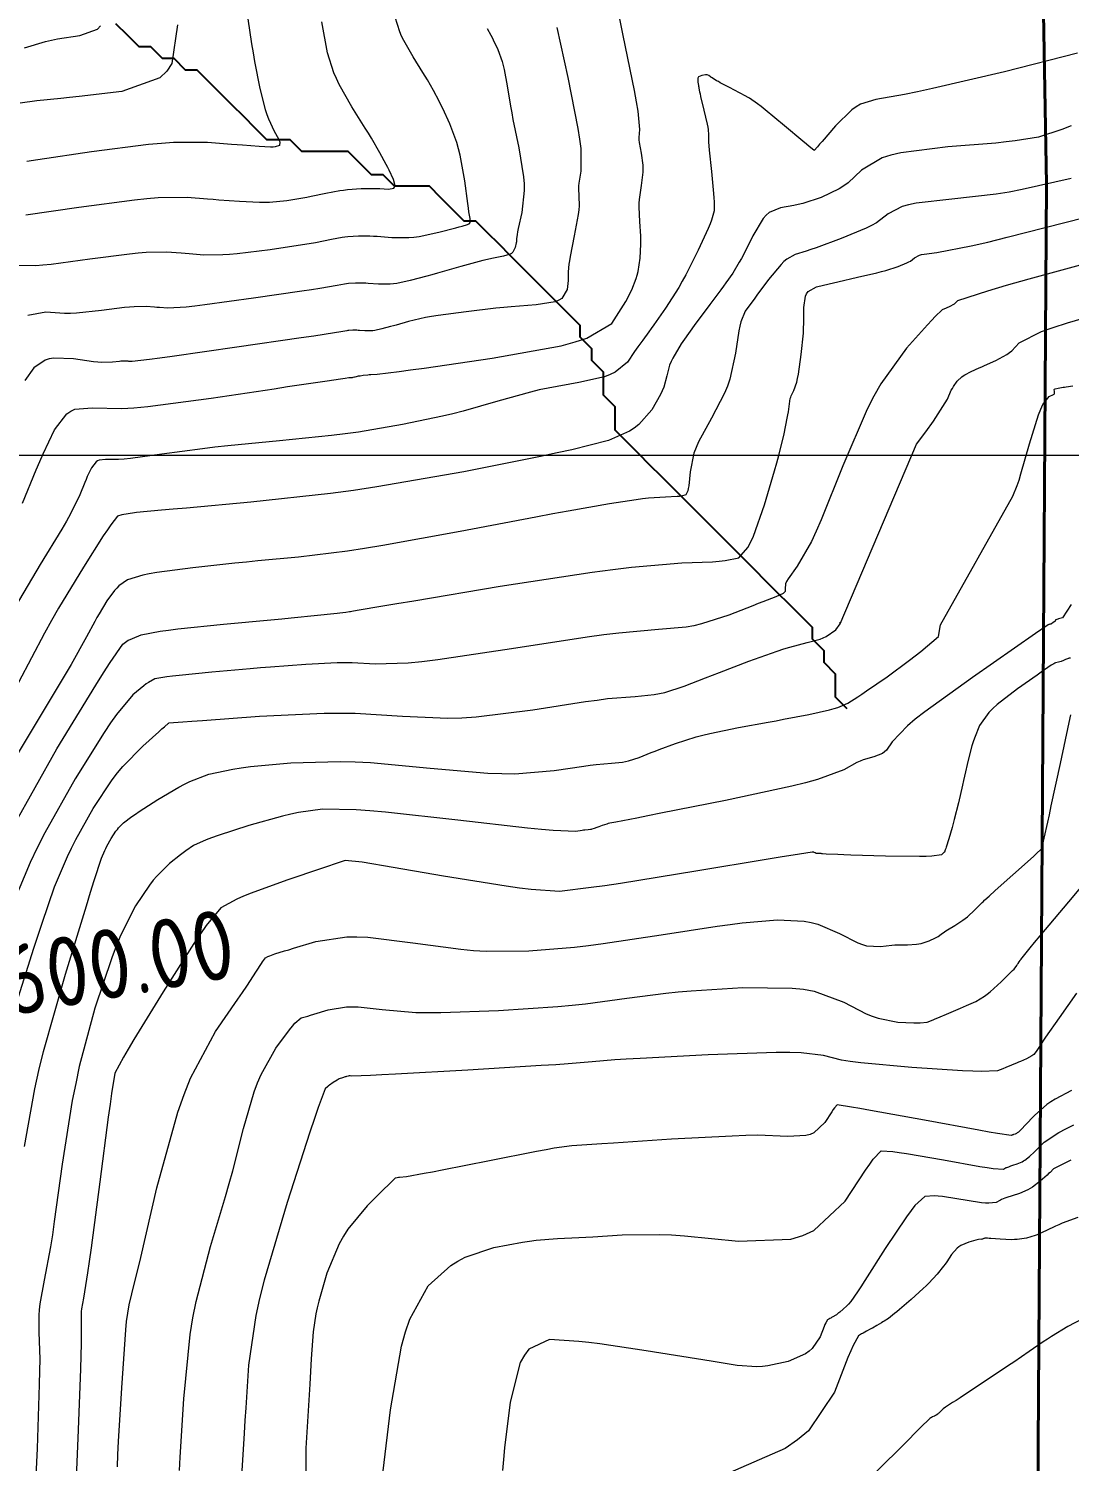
# Model space of a CAD drawing. Header units: millimetres. Extents: x 837475 to 838477, y 1189012 to 1191015.
# Drawn here: x 838152.4 to 838242, y 1190327.2 to 1190450.6 of the extents above; entities that cross this region are included whole.
import ezdxf

# ---------------------------------------------------------------- set-up
doc = ezdxf.new("R2010")
doc.units = ezdxf.units.MM
doc.header["$LTSCALE"] = 0.3
for name, color, linetype, lineweight in [('Abscisado 100m', 250, 'Continuous', 50), ('COORD', 253, 'Continuous', 20), ('CORREDORVIA', 94, 'Continuous', 40), ('DRENAJE', 5, 'Continuous', 25)]:
    doc.layers.add(name, color=color, linetype=linetype, lineweight=lineweight)
doc.layers.add('COTAS 10', color=7, linetype='Continuous', lineweight=9, true_color=0x6e3e2d)
doc.layers.add('COTAS INT', color=7, linetype='Continuous', lineweight=5, true_color=0x9fa19f)
doc.styles.get("Standard").update_dxf_attribs({"font": 'isocp2.shx', "bigfont": '@extfont2.shx'})

msp = doc.modelspace()

# ---------------------------------------------------------------- linework, layer by layer
at = {"layer": 'COORD'}
msp.add_line((837476.51, 1190413.87), (838476.51, 1190413.87), dxfattribs=at)
at = {"layer": 'CORREDORVIA'}
msp.add_lwpolyline([(837918.48, 1189883.49), (837925.04, 1189453.38), (837902.5, 1189217.71), (837593.19, 1189234.4), (837666.02, 1189670.12), (837623.32, 1189818.02), (837548.5, 1190011.45), (837506.88, 1190461.6), (837936.28, 1190278.25), (837938.05, 1190355.4), (837933.05, 1190517.45), (837913.69, 1190646.74), (837916.91, 1190801.89), (837910.68, 1191000.96), (838213.03, 1190992.91), (838237.17, 1190821.34), (838237, 1190602.88), (838240.03, 1190437.2), (838238.1, 1190145.73), (838184.2, 1189898.28), (837758.84, 1190109.91), (837918.48, 1189883.49)], dxfattribs=at)
at = {"layer": 'COTAS 10'}
for points in [[(838151.47, 1190430.2), (838152.98, 1190430.19), (838153.6, 1190430.24), (838154.32, 1190430.31), (838157.65, 1190430.75), (838161.05, 1190431.2), (838161.81, 1190431.28), (838162.48, 1190431.34), (838164.25, 1190431.37), (838165.5, 1190431.27), (838165.84, 1190431.24), (838166.19, 1190431.21), (838167.45, 1190431.11), (838169.09, 1190431.12), (838169.68, 1190431.16), (838170.33, 1190431.22), (838173.17, 1190431.57), (838175.94, 1190431.99), (838176.54, 1190432.08), (838177.08, 1190432.17), (838178.45, 1190432.44), (838179.36, 1190432.61), (838179.61, 1190432.65), (838179.86, 1190432.68), (838180.77, 1190432.74), (838181.75, 1190432.73), (838182.06, 1190432.72), (838182.38, 1190432.7), (838183.66, 1190432.6), (838185.12, 1190432.59), (838185.55, 1190432.63), (838185.99, 1190432.69), (838187.7, 1190433.05), (838189.16, 1190433.44), (838189.45, 1190433.51), (838189.7, 1190433.58), (838190.17, 1190433.71), (838190.29, 1190433.76), (838190.32, 1190433.78), (838190.34, 1190433.8), (838190.39, 1190433.9), (838190.4, 1190434.02), (838190.4, 1190434.06), (838190.4, 1190434.09), (838190.38, 1190434.22), (838190.29, 1190434.81), (838190.25, 1190435.12), (838190.19, 1190435.51), (838189.92, 1190437.48), (838189.52, 1190439.69), (838189.39, 1190440.24), (838189.24, 1190440.76), (838188.65, 1190442.39), (838188.03, 1190443.7), (838187.87, 1190444.02), (838187.72, 1190444.32), (838187.24, 1190445.25), (838186.71, 1190446.18), (838186.53, 1190446.48), (838186.33, 1190446.81), (838185.48, 1190448.14), (838184.67, 1190449.56), (838184.49, 1190449.94), (838184.34, 1190450.3), (838183.94, 1190451.56)], [(838242.15, 1190442.21), (838241.36, 1190441.9), (838239.35, 1190441.24), (838237.34, 1190440.91), (838236.55, 1190440.82), (838235.65, 1190440.73), (838231.54, 1190440.39), (838227.48, 1190439.88), (838226.62, 1190439.68), (838225.87, 1190439.45), (838224.1, 1190438.4), (838222.94, 1190437.3), (838222.57, 1190437.04), (838222.18, 1190436.79), (838220.61, 1190436.05), (838219.04, 1190435.53), (838218.65, 1190435.43), (838218.28, 1190435.34), (838217.13, 1190435.16), (838216.14, 1190434.75), (838215.88, 1190434.51), (838215.62, 1190434.23), (838214.73, 1190432.75), (838213.95, 1190431.16), (838213.76, 1190430.79), (838213.57, 1190430.46), (838213.01, 1190429.53), (838212.41, 1190428.68), (838212.2, 1190428.4), (838211.98, 1190428.1), (838211.04, 1190426.84), (838210.02, 1190425.48), (838209.75, 1190425.1), (838209.49, 1190424.73), (838208.57, 1190423.43), (838207.84, 1190422.22), (838207.7, 1190421.92), (838207.57, 1190421.62), (838207.32, 1190420.68), (838207.06, 1190419.71), (838206.93, 1190419.4), (838206.78, 1190419.08), (838206.04, 1190417.76), (838204.92, 1190416.49), (838204.53, 1190416.19), (838204.11, 1190415.91), (838202.3, 1190415.13), (838199.16, 1190414.33), (838197.89, 1190414.05), (838196.46, 1190413.74), (838189.85, 1190412.43), (838182.35, 1190411.12), (838180.34, 1190410.82), (838178.37, 1190410.55), (838171.51, 1190409.8), (838165.96, 1190409.31), (838164.81, 1190409.21), (838163.82, 1190409.12), (838161.66, 1190408.91), (838160.76, 1190408.79), (838160.57, 1190408.76), (838160.4, 1190408.72), (838160.02, 1190408.61), (838159.44, 1190407.86), (838159.15, 1190407.44), (838158.8, 1190406.92), (838157.08, 1190404.23), (838154.95, 1190400.69), (838154.35, 1190399.63), (838153.74, 1190398.53), (838151.5, 1190394.29)], [(838152.01, 1190354.35), (838152.89, 1190359.32), (838153.25, 1190360.88), (838153.66, 1190362.53), (838155.53, 1190369.17), (838157.35, 1190375.07), (838157.71, 1190376.25), (838158.02, 1190377.24), (838158.65, 1190379.17), (838158.92, 1190379.82), (838159.01, 1190380.01), (838159.1, 1190380.19), (838159.48, 1190380.86), (838159.89, 1190381.48), (838160.01, 1190381.63), (838160.12, 1190381.77), (838160.55, 1190382.21), (838161.26, 1190382.76), (838161.56, 1190382.96), (838161.9, 1190383.19), (838163.49, 1190384.23), (838165.3, 1190385.29), (838165.78, 1190385.54), (838166.25, 1190385.76), (838167.9, 1190386.39), (838169.94, 1190386.84), (838170.68, 1190386.95), (838171.48, 1190387.06), (838174.96, 1190387.38), (838179.2, 1190387.49), (838180.48, 1190387.45), (838181.8, 1190387.39), (838186.96, 1190386.92), (838191.91, 1190386.49), (838193.11, 1190386.45), (838194.23, 1190386.44), (838197.64, 1190386.71), (838200.18, 1190387.1), (838200.74, 1190387.18), (838201.25, 1190387.24), (838202.57, 1190387.35), (838203.51, 1190387.44), (838203.77, 1190387.49), (838204.02, 1190387.54), (838204.95, 1190387.84), (838205.99, 1190388.25), (838206.32, 1190388.37), (838206.67, 1190388.51), (838208.08, 1190389.05), (838209.85, 1190389.61), (838210.42, 1190389.76), (838211.02, 1190389.91), (838213.49, 1190390.41), (838216.07, 1190390.87), (838216.74, 1190390.99), (838217.39, 1190391.12), (838219.57, 1190391.54), (838221.34, 1190391.94), (838221.73, 1190392.04), (838222.07, 1190392.14), (838222.92, 1190392.5), (838223.79, 1190393.06), (838224.13, 1190393.29), (838224.52, 1190393.56), (838226.3, 1190394.79), (838228.24, 1190396.21), (838228.73, 1190396.59), (838229.2, 1190396.96), (838230.73, 1190398.25), (838230.9, 1190399.26), (838237.12, 1190410.34), (838237.5, 1190411.26), (838237.66, 1190411.72), (838237.82, 1190412.26), (838238.57, 1190414.83), (838239.35, 1190417.32), (838239.54, 1190417.81), (838239.72, 1190418.21), (838240.27, 1190418.92), (838240.62, 1190419.07), (838240.68, 1190419.11), (838240.72, 1190419.16), (838240.71, 1190419.34), (838240.68, 1190419.5), (838240.71, 1190419.53), (838240.76, 1190419.56), (838241.04, 1190419.64), (838241.46, 1190419.7), (838241.59, 1190419.72), (838241.73, 1190419.74), (838242.3, 1190419.84)], [(838242.62, 1190367.56), (838241.12, 1190365.42), (838239.95, 1190363.75), (838239.72, 1190363.41), (838239.53, 1190363.13), (838239.15, 1190362.53), (838238.95, 1190362.28), (838238.86, 1190362.21), (838238.76, 1190362.14), (838238.3, 1190361.9), (838237.78, 1190361.67), (838237.63, 1190361.6), (838237.49, 1190361.54), (838237, 1190361.34), (838236.53, 1190361.14), (838236.27, 1190361.04), (838235.81, 1190360.85), (838234.39, 1190360.79), (838233.67, 1190360.82), (838232.8, 1190360.86), (838228.43, 1190361.15), (838224.03, 1190361.55), (838223.13, 1190361.66), (838222.38, 1190361.77), (838220.82, 1190362.17), (838218.91, 1190362.41), (838217.93, 1190362.43), (838216.76, 1190362.43), (838210.89, 1190362.23), (838205.02, 1190361.93), (838203.84, 1190361.86), (838202.85, 1190361.8), (838200.89, 1190361.64), (838198.83, 1190361.46), (838197.77, 1190361.39), (838196.5, 1190361.31), (838190.19, 1190360.93), (838183.97, 1190360.58), (838182.78, 1190360.52), (838181.81, 1190360.47), (838180.19, 1190360.4), (838180.05, 1190360.42), (838180.02, 1190360.42), (838179.98, 1190360.42), (838179.88, 1190360.4), (838179.75, 1190360.36), (838179.7, 1190360.35), (838179.64, 1190360.33), (838179.4, 1190360.26), (838179.1, 1190360.16), (838179.02, 1190360.11), (838178.93, 1190360.07), (838178.59, 1190359.86), (838178.28, 1190359.63), (838178.2, 1190359.57), (838178.13, 1190359.51), (838177.92, 1190359.32), (838177.3, 1190357.71), (838176.98, 1190356.76), (838176.59, 1190355.59), (838174.62, 1190349.54), (838172.65, 1190342.84), (838172.26, 1190341.26), (838171.93, 1190339.8), (838171.29, 1190335.51), (838171.07, 1190331.84), (838171, 1190330.76), (838170.93, 1190329.67), (838170.68, 1190325.51)], [(838243.8, 1190339.86), (838241.86, 1190338.86), (838240.46, 1190337.99), (838240.1, 1190337.76), (838239.74, 1190337.52), (838238.54, 1190336.71), (838237.2, 1190335.78), (838236.76, 1190335.49), (838236.29, 1190335.17), (838234.35, 1190333.88), (838232.59, 1190332.72), (838232.24, 1190332.49), (838231.94, 1190332.3), (838231.34, 1190331.91), (838231.14, 1190331.77), (838231.09, 1190331.73), (838231.04, 1190331.69), (838230.89, 1190331.53), (838230.75, 1190331.39), (838230.71, 1190331.36), (838230.68, 1190331.32), (838230.54, 1190331.23), (838230.41, 1190331.16), (838230.37, 1190331.14), (838230.34, 1190331.12), (838230.22, 1190331.07), (838230.12, 1190331.02), (838230.1, 1190331.01), (838230.07, 1190331), (838229.98, 1190330.94), (838229.19, 1190330.16), (838228.71, 1190329.69), (838228.13, 1190329.11), (838225.1, 1190326.09)]]:
    msp.add_lwpolyline(points, dxfattribs=at)
at = {"layer": 'COTAS INT'}
for points in [[(838151.85, 1190409.72), (838153.02, 1190412.61), (838153.32, 1190413.32), (838153.61, 1190413.98), (838154.6, 1190416.04), (838155.66, 1190417.41), (838156, 1190417.65), (838156.36, 1190417.82), (838157.84, 1190417.93), (838160.4, 1190417.87), (838161.44, 1190417.94), (838162.62, 1190418.05), (838168.08, 1190418.77), (838173.5, 1190419.58), (838174.66, 1190419.76), (838175.67, 1190419.91), (838178.07, 1190420.26), (838179.22, 1190420.43), (838179.44, 1190420.46), (838179.62, 1190420.49), (838179.93, 1190420.54), (838179.97, 1190420.54), (838179.98, 1190420.54), (838179.99, 1190420.55), (838180.03, 1190420.55), (838180.08, 1190420.55), (838180.09, 1190420.55), (838180.1, 1190420.55), (838180.16, 1190420.54), (838180.22, 1190420.54), (838180.24, 1190420.54), (838180.26, 1190420.55), (838180.33, 1190420.56), (838180.42, 1190420.59), (838180.45, 1190420.59), (838180.48, 1190420.6), (838180.61, 1190420.64), (838180.78, 1190420.68), (838180.84, 1190420.69), (838180.91, 1190420.7), (838181.19, 1190420.74), (838181.57, 1190420.78), (838181.7, 1190420.79), (838181.83, 1190420.8), (838182.39, 1190420.83), (838184.28, 1190421.07), (838185.25, 1190421.2), (838186.43, 1190421.36), (838192.29, 1190422.2), (838198.22, 1190423.28), (838199.43, 1190423.61), (838200.45, 1190423.94), (838202.59, 1190425.2), (838203.41, 1190426.45), (838203.61, 1190426.77), (838203.79, 1190427.08), (838204.32, 1190428.08), (838204.7, 1190429.07), (838204.78, 1190429.36), (838204.85, 1190429.66), (838205.03, 1190430.81), (838205.09, 1190432.03), (838205.09, 1190432.37), (838205.08, 1190432.71), (838205, 1190433.96), (838204.94, 1190435.21), (838204.95, 1190435.55), (838204.97, 1190435.88), (838205.14, 1190437.08), (838205.29, 1190438.23), (838205.3, 1190438.53), (838205.29, 1190438.83), (838205.15, 1190439.86), (838204.97, 1190440.77), (838204.95, 1190441), (838204.95, 1190441.21), (838205.01, 1190441.88), (838204.87, 1190443.48), (838204.73, 1190444.28), (838204.55, 1190445.24), (838203.56, 1190449.99), (838202.65, 1190454.64)], [(838171.09, 1190452.38), (838171.57, 1190449.26), (838171.7, 1190448.49), (838171.83, 1190447.75), (838172.29, 1190445.43), (838172.75, 1190443.6), (838172.88, 1190443.19), (838173.02, 1190442.81), (838173.51, 1190441.76), (838173.89, 1190441.09), (838173.95, 1190440.94), (838173.99, 1190440.82), (838173.96, 1190440.52), (838173.59, 1190440.4), (838173.42, 1190440.38), (838173.21, 1190440.38), (838172.21, 1190440.42), (838170.79, 1190440.53), (838170.33, 1190440.57), (838169.83, 1190440.61), (838167.77, 1190440.78), (838164.85, 1190440.77), (838163.82, 1190440.7), (838162.69, 1190440.59), (838157.78, 1190439.96), (838153.15, 1190439.28), (838152.2, 1190439.14)], [(838165.18, 1190450.9), (838164.71, 1190447.58), (838164.27, 1190446.9), (838163.68, 1190446.33), (838160.39, 1190445.16), (838156.71, 1190444.74), (838155.88, 1190444.65), (838155.13, 1190444.57), (838153.07, 1190444.36), (838151.64, 1190444.17)], [(838152.01, 1190448.92), (838153.82, 1190449.47), (838154.34, 1190449.59), (838154.86, 1190449.7), (838156.78, 1190449.98), (838158.3, 1190450.54), (838158.56, 1190450.83)], [(838197.87, 1190450.67), (838198.81, 1190446.38), (838199.67, 1190441.99), (838199.81, 1190441.06), (838199.91, 1190440.25), (838199.93, 1190438.31), (838199.74, 1190437.28), (838199.72, 1190437.04), (838199.71, 1190436.82), (838199.76, 1190436.16), (838199.78, 1190435.31), (838199.75, 1190434.97), (838199.69, 1190434.57), (838199.36, 1190432.74), (838199.01, 1190430.97), (838198.94, 1190430.6), (838198.89, 1190430.29), (838198.83, 1190429.64), (838198.84, 1190429.23), (838198.83, 1190429.08), (838198.82, 1190428.9), (838198.76, 1190428.11), (838198.3, 1190427.35), (838198.03, 1190427.2), (838197.71, 1190427.06), (838196.08, 1190426.79), (838193.92, 1190426.63), (838193.28, 1190426.57), (838192.61, 1190426.51), (838190.04, 1190426.21), (838187.63, 1190425.88), (838187.07, 1190425.79), (838186.56, 1190425.7), (838185.09, 1190425.36), (838184.03, 1190425.06), (838183.78, 1190424.99), (838183.53, 1190424.93), (838182.79, 1190424.72), (838182.17, 1190424.59), (838182.01, 1190424.57), (838181.85, 1190424.56), (838181.33, 1190424.56), (838180.86, 1190424.6), (838180.75, 1190424.6), (838180.64, 1190424.61), (838180.28, 1190424.61), (838179.95, 1190424.59), (838179.86, 1190424.58), (838179.77, 1190424.57), (838179.44, 1190424.5), (838177.83, 1190424.25), (838176.94, 1190424.11), (838175.85, 1190423.95), (838170.29, 1190423.15), (838164.74, 1190422.36), (838163.67, 1190422.21), (838162.79, 1190422.09), (838161.28, 1190421.91), (838161.06, 1190421.93), (838161, 1190421.93), (838160.94, 1190421.94), (838160.73, 1190421.95), (838160.43, 1190421.95), (838160.31, 1190421.94), (838160.18, 1190421.93), (838159.6, 1190421.85), (838158.67, 1190421.83), (838158.33, 1190421.86), (838157.95, 1190421.89), (838156.24, 1190422.14), (838154.53, 1190422.22), (838154.14, 1190422.16), (838153.78, 1190422.05), (838152.81, 1190421.37), (838152.03, 1190420.28)], [(838152.14, 1190434.55), (838156.68, 1190435.2), (838161.49, 1190435.84), (838162.56, 1190435.95), (838163.51, 1190436.03), (838166.01, 1190436.07), (838167.77, 1190435.93), (838168.26, 1190435.89), (838168.75, 1190435.85), (838170.53, 1190435.71), (838172.24, 1190435.63), (838172.69, 1190435.64), (838173.12, 1190435.65), (838174.61, 1190435.78), (838175.98, 1190436), (838176.34, 1190436.07), (838176.7, 1190436.14), (838177.95, 1190436.4), (838179.16, 1190436.64), (838179.49, 1190436.68), (838179.82, 1190436.72), (838181.01, 1190436.8), (838182.09, 1190436.81), (838182.35, 1190436.81), (838182.6, 1190436.8), (838183.36, 1190436.76), (838183.83, 1190436.85), (838183.89, 1190436.93), (838183.93, 1190437.03), (838183.79, 1190437.59), (838183.41, 1190438.38), (838183.29, 1190438.62), (838183.16, 1190438.88), (838182.61, 1190439.89), (838181.89, 1190441.16), (838181.64, 1190441.57), (838181.36, 1190442.02), (838180.21, 1190443.84), (838179.11, 1190445.77), (838178.87, 1190446.28), (838178.65, 1190446.78), (838178.11, 1190448.49), (838177.63, 1190451.15)], [(838191.87, 1190450.6), (838192.18, 1190450.01), (838192.28, 1190449.82), (838192.37, 1190449.62), (838192.77, 1190448.78), (838193.15, 1190447.74), (838193.24, 1190447.41), (838193.32, 1190447.06), (838193.58, 1190445.65), (838193.86, 1190443.9), (838193.97, 1190443.33), (838194.08, 1190442.74), (838194.59, 1190440.3), (838194.99, 1190437.83), (838195.03, 1190437.22), (838195.04, 1190436.63), (838194.85, 1190434.74), (838194.54, 1190433.36), (838194.48, 1190433.09), (838194.44, 1190432.86), (838194.38, 1190432.47), (838194.38, 1190432.3), (838194.37, 1190432.23), (838194.35, 1190432.14), (838194.27, 1190431.73), (838194.06, 1190431.32), (838193.95, 1190431.23), (838193.83, 1190431.16), (838193.26, 1190430.99), (838192.27, 1190430.8), (838191.89, 1190430.71), (838191.47, 1190430.61), (838189.58, 1190430.09), (838187.59, 1190429.53), (838187.1, 1190429.39), (838186.65, 1190429.27), (838185.24, 1190428.89), (838184.08, 1190428.64), (838183.78, 1190428.6), (838183.49, 1190428.58), (838182.49, 1190428.58), (838181.62, 1190428.65), (838181.4, 1190428.66), (838181.19, 1190428.67), (838180.52, 1190428.67), (838179.91, 1190428.63), (838179.74, 1190428.61), (838179.57, 1190428.59), (838178.94, 1190428.47), (838177.46, 1190428.21), (838176.74, 1190428.1), (838175.89, 1190427.97), (838171.73, 1190427.36), (838167.54, 1190426.79), (838166.68, 1190426.68), (838165.94, 1190426.6), (838164.36, 1190426.51), (838163.63, 1190426.57), (838163.42, 1190426.58), (838163.22, 1190426.6), (838162.49, 1190426.66), (838161.45, 1190426.64), (838161.06, 1190426.61), (838160.62, 1190426.56), (838158.63, 1190426.3), (838156.5, 1190426.07), (838155.96, 1190426.05), (838155.46, 1190426.04), (838153.86, 1190426.17), (838152.31, 1190425.88)], [(838242.7, 1190448.45), (838236.42, 1190446.87), (838230.21, 1190445.42), (838228.92, 1190445.13), (838227.81, 1190444.9), (838225.32, 1190444.47), (838224, 1190444.07), (838223.63, 1190443.85), (838223.25, 1190443.58), (838221.86, 1190442.22), (838220.71, 1190440.87), (838220.49, 1190440.62), (838220.31, 1190440.41), (838220.03, 1190440.09), (838220.02, 1190440.09), (838220.01, 1190440.1), (838220.01, 1190440.1), (838219.99, 1190440.1), (838219.6, 1190440.43), (838219.35, 1190440.64), (838219.05, 1190440.89), (838217.46, 1190442.22), (838215.8, 1190443.58), (838215.45, 1190443.86), (838215.15, 1190444.1), (838214.45, 1190444.59), (838213.95, 1190444.86), (838213.77, 1190444.95), (838213.58, 1190445.06), (838212.73, 1190445.5), (838211.93, 1190445.92), (838211.77, 1190446.01), (838211.62, 1190446.08), (838211.31, 1190446.27), (838211.17, 1190446.38), (838211.13, 1190446.41), (838211.09, 1190446.44), (838210.96, 1190446.53), (838210.8, 1190446.59), (838210.73, 1190446.59), (838210.66, 1190446.59), (838210.35, 1190446.55), (838210.07, 1190446.42), (838210.03, 1190446.36), (838209.99, 1190446.3), (838209.99, 1190445.98), (838210.06, 1190445.67), (838210.07, 1190445.61), (838210.08, 1190445.55), (838210.08, 1190445.45), (838210.15, 1190445.14), (838210.19, 1190444.95), (838210.24, 1190444.73), (838210.53, 1190443.55), (838210.8, 1190442.35), (838210.85, 1190442.1), (838210.89, 1190441.89), (838210.92, 1190441.42), (838210.93, 1190440.8), (838210.95, 1190440.49), (838210.98, 1190440.12), (838211.17, 1190438.28), (838211.35, 1190436.39), (838211.38, 1190436), (838211.41, 1190435.66), (838211.42, 1190434.88), (838211.19, 1190434.1), (838211.05, 1190433.76), (838210.88, 1190433.36), (838210.04, 1190431.5), (838208.97, 1190429.39), (838208.66, 1190428.84), (838208.35, 1190428.3), (838207.21, 1190426.52), (838206.2, 1190425.07), (838205.98, 1190424.75), (838205.78, 1190424.47), (838205.26, 1190423.76), (838204.84, 1190423.18), (838204.7, 1190422.98), (838204.55, 1190422.77), (838203.93, 1190421.87), (838202.87, 1190420.99), (838202.44, 1190420.79), (838201.96, 1190420.61), (838199.74, 1190420.11), (838197.1, 1190419.64), (838196.35, 1190419.47), (838195.59, 1190419.29), (838192.79, 1190418.5), (838189.79, 1190417.65), (838188.91, 1190417.43), (838188.01, 1190417.22), (838184.57, 1190416.49), (838180.77, 1190415.85), (838179.63, 1190415.7), (838178.46, 1190415.55), (838173.96, 1190415.08), (838169.53, 1190414.66), (838168.41, 1190414.54), (838167.33, 1190414.41), (838163.84, 1190413.95), (838161.15, 1190413.58), (838160.59, 1190413.52), (838160.1, 1190413.48), (838158.99, 1190413.48), (838158.44, 1190413.44), (838158.31, 1190413.37), (838158.18, 1190413.28), (838157.79, 1190412.77), (838157.42, 1190412.01), (838157.31, 1190411.77), (838157.2, 1190411.5), (838156.77, 1190410.43), (838155.97, 1190408.8), (838155.63, 1190408.19), (838155.23, 1190407.5), (838153.37, 1190404.46), (838150.84, 1190400.17)], [(838242.14, 1190437.68), (838237.92, 1190436.72), (838236.8, 1190436.51), (838235.7, 1190436.33), (838231.88, 1190435.9), (838228.8, 1190435.54), (838228.15, 1190435.41), (838227.6, 1190435.27), (838226.38, 1190434.62), (838225.38, 1190433.85), (838224.97, 1190433.62), (838224.51, 1190433.39), (838222.35, 1190432.5), (838220.2, 1190431.72), (838219.74, 1190431.56), (838219.34, 1190431.43), (838218.37, 1190431.14), (838217.66, 1190430.73), (838217.42, 1190430.52), (838217.17, 1190430.27), (838216.1, 1190428.99), (838215.07, 1190427.62), (838214.84, 1190427.3), (838214.64, 1190427.02), (838214.08, 1190426.25), (838213.71, 1190425.34), (838213.62, 1190424.97), (838213.53, 1190424.55), (838213.23, 1190422.64), (838212.76, 1190420.41), (838212.55, 1190419.8), (838212.31, 1190419.2), (838211.17, 1190417.03), (838210.07, 1190415.02), (838209.85, 1190414.51), (838209.67, 1190414.02), (838209.33, 1190412.43), (838209.22, 1190411.23), (838209.18, 1190411), (838209.14, 1190410.8), (838208.97, 1190410.43), (838208.59, 1190410.33), (838208.41, 1190410.31), (838208.21, 1190410.29), (838207.21, 1190410.25), (838205.74, 1190410.15), (838205.23, 1190410.09), (838204.69, 1190410.02), (838202.38, 1190409.67), (838198.84, 1190409.05), (838197.52, 1190408.8), (838196.06, 1190408.53), (838189.54, 1190407.29), (838182.86, 1190406.08), (838181.29, 1190405.82), (838179.84, 1190405.6), (838175.6, 1190405.07), (838172.11, 1190404.75), (838171.13, 1190404.66), (838170.14, 1190404.56), (838166.52, 1190404.17), (838163.42, 1190403.76), (838162.76, 1190403.65), (838162.19, 1190403.54), (838160.87, 1190403.14), (838160.15, 1190402.61), (838159.95, 1190402.42), (838159.76, 1190402.22), (838159.09, 1190401.31), (838158.43, 1190400.21), (838158.25, 1190399.89), (838158.06, 1190399.54), (838157.36, 1190398.23), (838156.03, 1190395.85), (838155.44, 1190394.84), (838154.75, 1190393.68), (838151.48, 1190388.23)], [(838151.07, 1190381.91), (838154.81, 1190388.58), (838158.15, 1190394.06), (838158.82, 1190395.13), (838159.38, 1190396.01), (838160.48, 1190397.59), (838160.95, 1190397.92), (838161.12, 1190398), (838161.3, 1190398.09), (838162.07, 1190398.38), (838163.69, 1190398.7), (838164.4, 1190398.79), (838165.22, 1190398.9), (838169.15, 1190399.3), (838173.23, 1190399.68), (838174.16, 1190399.77), (838174.99, 1190399.85), (838177.25, 1190400.09), (838178.64, 1190400.24), (838178.93, 1190400.27), (838179.17, 1190400.3), (838179.69, 1190400.35), (838179.99, 1190400.39), (838180.09, 1190400.41), (838180.2, 1190400.42), (838180.67, 1190400.51), (838182.87, 1190400.89), (838184.07, 1190401.09), (838185.54, 1190401.33), (838192.97, 1190402.57), (838200.91, 1190403.79), (838202.69, 1190404.03), (838204.3, 1190404.23), (838208.61, 1190404.58), (838211.27, 1190404.69), (838211.84, 1190404.74), (838212.34, 1190404.79), (838213.53, 1190405.03), (838214.3, 1190405.9), (838214.54, 1190406.34), (838214.78, 1190406.88), (838215.73, 1190409.57), (838216.6, 1190412.5), (838216.79, 1190413.19), (838216.97, 1190413.83), (838217.43, 1190415.7), (838217.7, 1190417.03), (838217.75, 1190417.32), (838217.8, 1190417.59), (838217.89, 1190418.27), (838217.96, 1190418.73), (838218, 1190418.86), (838218.04, 1190418.98), (838218.26, 1190419.42), (838218.52, 1190420.15), (838218.59, 1190420.46), (838218.66, 1190420.82), (838218.91, 1190422.51), (838219.09, 1190424.35), (838219.11, 1190424.8), (838219.14, 1190425.23), (838219.14, 1190426.56), (838219.27, 1190427.55), (838219.37, 1190427.76), (838219.5, 1190427.94), (838220.22, 1190428.35), (838221.3, 1190428.62), (838221.67, 1190428.7), (838222.07, 1190428.79), (838223.74, 1190429.17), (838225.42, 1190429.56), (838225.81, 1190429.66), (838226.18, 1190429.76), (838227.25, 1190430.1), (838228, 1190430.41), (838228.16, 1190430.49), (838228.31, 1190430.57), (838228.65, 1190430.84), (838229.08, 1190431.07), (838229.27, 1190431.12), (838229.5, 1190431.16), (838230.57, 1190431.29), (838233.55, 1190431.87), (838234.97, 1190432.2), (838236.65, 1190432.61), (838244.88, 1190434.71)], [(838248.74, 1190431.8), (838238.52, 1190429), (838236.56, 1190428.45), (838234.96, 1190427.99), (838232.35, 1190427.14), (838232.15, 1190426.93), (838232.08, 1190426.87), (838232.01, 1190426.82), (838231.71, 1190426.66), (838231.4, 1190426.52), (838231.33, 1190426.49), (838231.25, 1190426.46), (838231.04, 1190426.36), (838230.45, 1190425.8), (838230.14, 1190425.48), (838229.78, 1190425.09), (838227.96, 1190423.07), (838225.77, 1190420), (838225.17, 1190418.95), (838224.58, 1190417.81), (838222.49, 1190412.94), (838220.63, 1190408.3), (838220.19, 1190407.31), (838219.78, 1190406.44), (838218.56, 1190404.31), (838217.78, 1190403.22), (838217.65, 1190402.99), (838217.55, 1190402.79), (838217.51, 1190402.35), (838217.52, 1190402.11), (838217.44, 1190402.04), (838217.34, 1190401.96), (838216.73, 1190401.67), (838215.61, 1190401.24), (838215.19, 1190401.08), (838214.73, 1190400.9), (838212.68, 1190400.09), (838210.31, 1190399.33), (838209.65, 1190399.18), (838208.99, 1190399.06), (838206.6, 1190398.84), (838203.2, 1190398.55), (838201.9, 1190398.39), (838200.46, 1190398.2), (838193.96, 1190397.19), (838187.6, 1190396.23), (838186.24, 1190396.06), (838185.05, 1190395.94), (838182.2, 1190395.86), (838180.24, 1190395.99), (838179.61, 1190395.99), (838178.94, 1190395.98), (838176.24, 1190395.85), (838173.2, 1190395.62), (838172.33, 1190395.55), (838171.45, 1190395.47), (838168.14, 1190395.18), (838165.33, 1190394.9), (838164.75, 1190394.83), (838164.27, 1190394.77), (838163.25, 1190394.6), (838162.7, 1190394.3), (838162.5, 1190394.16), (838162.28, 1190394), (838161.35, 1190393.22), (838159.94, 1190391.54), (838159.43, 1190390.82), (838158.86, 1190389.98), (838156.37, 1190386.01), (838153.75, 1190381.34), (838153.1, 1190380.06), (838152.49, 1190378.78), (838150.58, 1190374.21)], [(838222.26, 1190399.34), (838228.84, 1190414.8), (838229.63, 1190415.87), (838230.29, 1190416.78), (838231.51, 1190418.69), (838231.83, 1190419.44), (838231.92, 1190419.61), (838232.01, 1190419.77), (838232.34, 1190420.24), (838232.73, 1190420.6), (838232.86, 1190420.69), (838232.99, 1190420.78), (838233.54, 1190421.06), (838234.23, 1190421.37), (838234.46, 1190421.47), (838234.69, 1190421.57), (838235.66, 1190422), (838236.61, 1190422.52), (838236.84, 1190422.69), (838237.05, 1190422.85), (838237.68, 1190423.52), (838239.59, 1190424.5), (838240.61, 1190424.86), (838241.84, 1190425.26), (838248.05, 1190427.05)], [(838242.15, 1190401), (838241.41, 1190399.85), (838241.06, 1190399.76), (838240.99, 1190399.74), (838240.93, 1190399.72), (838240.83, 1190399.69), (838240.81, 1190399.67), (838240.81, 1190399.67), (838240.8, 1190399.66), (838240.79, 1190399.64), (838240.78, 1190399.61), (838240.78, 1190399.61), (838240.77, 1190399.6), (838240.76, 1190399.58), (838240.72, 1190399.54), (838240.71, 1190399.52), (838240.68, 1190399.51), (838240.58, 1190399.43), (838240.48, 1190399.36), (838240.46, 1190399.35), (838240.44, 1190399.34), (838240.39, 1190399.32), (838240.36, 1190399.32), (838240.36, 1190399.32), (838240.35, 1190399.32), (838240.31, 1190399.3), (838240.27, 1190399.28), (838240.25, 1190399.28), (838240.24, 1190399.27), (838240.19, 1190399.26), (838240.15, 1190399.25), (838240.14, 1190399.24), (838240.13, 1190399.24), (838240.08, 1190399.21), (838239.07, 1190398.51), (838233.65, 1190394.73), (838229.55, 1190391.77), (838228.73, 1190391.12), (838228.05, 1190390.56), (838226.74, 1190389.18), (838226.25, 1190388.46), (838226.08, 1190388.31), (838225.91, 1190388.18), (838225.16, 1190387.89), (838224.25, 1190387.63), (838223.98, 1190387.52), (838223.7, 1190387.39), (838222.58, 1190386.78), (838220.3, 1190385.94), (838219.28, 1190385.66), (838218.09, 1190385.36), (838212.39, 1190384.14), (838206.81, 1190383.03), (838205.69, 1190382.81), (838204.76, 1190382.62), (838202.95, 1190382.28), (838202.41, 1190382.17), (838202.28, 1190382.14), (838202.15, 1190382.1), (838201.77, 1190381.98), (838201.46, 1190381.86), (838201.38, 1190381.83), (838201.31, 1190381.8), (838201.08, 1190381.72), (838200.88, 1190381.65), (838200.82, 1190381.64), (838200.77, 1190381.63), (838200.56, 1190381.61), (838200.27, 1190381.58), (838200.16, 1190381.57), (838200.04, 1190381.55), (838199.49, 1190381.47), (838197.54, 1190381.55), (838196.54, 1190381.64), (838195.34, 1190381.76), (838189.33, 1190382.45), (838183.1, 1190383.12), (838181.76, 1190383.24), (838180.57, 1190383.33), (838177.69, 1190383.39), (838175.61, 1190383.09), (838174.94, 1190382.95), (838174.23, 1190382.79), (838171.34, 1190381.98), (838168.68, 1190381.12), (838168.13, 1190380.92), (838167.65, 1190380.74), (838166.57, 1190380.26), (838165.9, 1190379.79), (838165.68, 1190379.63), (838165.45, 1190379.46), (838164.49, 1190378.7), (838163.41, 1190377.63), (838163.09, 1190377.26), (838162.78, 1190376.84), (838161.58, 1190375.07), (838160.29, 1190372.51), (838159.92, 1190371.6), (838159.53, 1190370.6), (838158.08, 1190366.26), (838156.73, 1190361.22), (838156.42, 1190359.77), (838156.12, 1190358.31), (838155.25, 1190352.83), (838154.58, 1190347.88), (838154.41, 1190346.75), (838154.25, 1190345.71), (838153.71, 1190342.83), (838153.34, 1190340.8), (838153.28, 1190340.3), (838153.24, 1190339.83), (838153.26, 1190338.36), (838153.32, 1190336.04), (838153.31, 1190335.04), (838153.28, 1190333.87), (838153.1, 1190328.36), (838152.83, 1190322.47)], [(838151.33, 1190366.69), (838152.81, 1190371.41), (838153.18, 1190372.54), (838153.52, 1190373.58), (838154.61, 1190376.69), (838155.71, 1190379.3), (838156.06, 1190380.03), (838156.43, 1190380.76), (838157.92, 1190383.44), (838159.57, 1190385.9), (838160.03, 1190386.5), (838160.49, 1190387.07), (838162.19, 1190388.82), (838163.58, 1190390.05), (838163.84, 1190390.29), (838164.06, 1190390.48), (838164.41, 1190390.78), (838164.43, 1190390.79), (838164.43, 1190390.8), (838164.44, 1190390.8), (838164.45, 1190390.81), (838165.66, 1190390.9), (838166.41, 1190390.95), (838167.34, 1190391.02), (838172.24, 1190391.38), (838177.83, 1190391.65), (838179.2, 1190391.66), (838180.5, 1190391.65), (838184.58, 1190391.39), (838188.48, 1190391.22), (838189.67, 1190391.26), (838190.92, 1190391.34), (838195.8, 1190391.95), (838200.32, 1190392.65), (838201.32, 1190392.78), (838202.22, 1190392.9), (838204.59, 1190393.09), (838206.25, 1190393.25), (838206.71, 1190393.34), (838207.17, 1190393.44), (838208.81, 1190393.96), (838210.67, 1190394.69), (838211.26, 1190394.91), (838211.88, 1190395.15), (838214.4, 1190396.12), (838216.83, 1190397), (838217.4, 1190397.18), (838217.92, 1190397.34), (838219.42, 1190397.72), (838220.53, 1190398.02), (838220.8, 1190398.13), (838221.06, 1190398.25), (838221.88, 1190398.82), (838222.26, 1190399.34), (838222.24, 1190399.44)], [(838242.1, 1190396.37), (838241.95, 1190396.37), (838241.91, 1190396.36), (838241.85, 1190396.34), (838241.65, 1190396.26), (838241.42, 1190396.16), (838241.35, 1190396.13), (838241.29, 1190396.11), (838241.05, 1190396.04), (838240.8, 1190395.97), (838240.74, 1190395.94), (838240.67, 1190395.91), (838240.44, 1190395.77), (838239.86, 1190395.37), (838239.57, 1190395.17), (838239.23, 1190394.93), (838237.53, 1190393.75), (838235.78, 1190392.39), (838235.4, 1190392.04), (838235.07, 1190391.71), (838234.27, 1190390.59), (838233.82, 1190389.49), (838233.71, 1190389.17), (838233.6, 1190388.84), (838233.28, 1190387.59), (838232.97, 1190386.24), (838232.88, 1190385.84), (838232.79, 1190385.44), (838232.44, 1190383.92), (838232.09, 1190382.49), (838232, 1190382.14), (838231.91, 1190381.81), (838231.61, 1190380.82), (838231.39, 1190380.12), (838231.35, 1190379.99), (838231.31, 1190379.88), (838231.24, 1190379.69), (838231.22, 1190379.67), (838231.21, 1190379.66), (838231.21, 1190379.66), (838231.2, 1190379.66), (838231.16, 1190379.63), (838231.14, 1190379.61), (838231.11, 1190379.58), (838230.98, 1190379.45), (838230.14, 1190379.33), (838229.67, 1190379.32), (838229.09, 1190379.31), (838226.15, 1190379.35), (838223.18, 1190379.43), (838222.58, 1190379.45), (838222.07, 1190379.47), (838221.06, 1190379.51), (838220.75, 1190379.54), (838220.68, 1190379.55), (838220.62, 1190379.56), (838220.48, 1190379.57), (838220.4, 1190379.57), (838220.38, 1190379.57), (838220.36, 1190379.57), (838220.3, 1190379.56), (838220.24, 1190379.56), (838220.22, 1190379.57), (838220.2, 1190379.58), (838220.11, 1190379.62), (838220.02, 1190379.66), (838219.99, 1190379.67), (838219.96, 1190379.67), (838219.84, 1190379.68), (838218.22, 1190379.43), (838217.25, 1190379.27), (838216.06, 1190379.07), (838209.84, 1190378.04), (838203.35, 1190377), (838201.98, 1190376.8), (838200.81, 1190376.63), (838198.1, 1190376.31), (838195.66, 1190376.46), (838194.65, 1190376.59), (838193.49, 1190376.75), (838188.1, 1190377.63), (838182.94, 1190378.52), (838181.93, 1190378.68), (838181.1, 1190378.81), (838179.62, 1190378.96), (838178.67, 1190378.65), (838178.18, 1190378.48), (838177.58, 1190378.28), (838174.6, 1190377.28), (838171.52, 1190376.16), (838170.86, 1190375.9), (838170.29, 1190375.64), (838168.93, 1190374.88), (838167.67, 1190373.38), (838167.17, 1190372.66), (838166.59, 1190371.81), (838163.95, 1190367.67), (838161.43, 1190363.55), (838160.94, 1190362.73), (838160.53, 1190362.03), (838159.8, 1190360.65), (838159.51, 1190358.91), (838159.38, 1190357.99), (838159.22, 1190356.88), (838158.5, 1190351.3), (838157.76, 1190345.63), (838157.59, 1190344.46), (838157.45, 1190343.46), (838157.1, 1190341.3), (838156.93, 1190340.37), (838156.9, 1190340.14), (838156.89, 1190339.92), (838156.89, 1190339.24), (838156.89, 1190337.35), (838156.86, 1190336.36), (838156.83, 1190335.18), (838156.61, 1190329.24), (838156.35, 1190323.1)], [(838160.01, 1190326.78), (838160.06, 1190327.83), (838160.12, 1190328.95), (838160.39, 1190333.56), (838160.67, 1190337.73), (838160.74, 1190338.57), (838160.81, 1190339.28), (838161.02, 1190340.73), (838161.5, 1190342.62), (838161.73, 1190343.61), (838162.02, 1190344.8), (838163.42, 1190350.8), (838165.23, 1190357.31), (838165.77, 1190358.83), (838166.32, 1190360.23), (838168.47, 1190364.26), (838170.38, 1190367.02), (838170.79, 1190367.61), (838171.15, 1190368.14), (838171.99, 1190369.43), (838172.42, 1190370.1), (838172.52, 1190370.24), (838172.6, 1190370.35), (838172.78, 1190370.59), (838172.97, 1190370.69), (838173.05, 1190370.73), (838173.14, 1190370.76), (838173.57, 1190370.92), (838174.41, 1190371.19), (838174.77, 1190371.29), (838175.18, 1190371.42), (838177.1, 1190372), (838179.77, 1190372.39), (838180.64, 1190372.4), (838181.58, 1190372.37), (838185.46, 1190371.89), (838189.6, 1190371.32), (838190.69, 1190371.23), (838191.77, 1190371.17), (838195.46, 1190371.18), (838199.37, 1190371.52), (838200.58, 1190371.66), (838201.84, 1190371.82), (838206.85, 1190372.58), (838211.66, 1190373.31), (838212.78, 1190373.47), (838213.82, 1190373.59), (838216.86, 1190373.86), (838219.17, 1190373.75), (838219.76, 1190373.64), (838220.33, 1190373.5), (838222.19, 1190372.68), (838223.78, 1190371.87), (838224.17, 1190371.73), (838224.54, 1190371.62), (838225.72, 1190371.55), (838226.72, 1190371.68), (838226.98, 1190371.7), (838227.23, 1190371.71), (838228.07, 1190371.72), (838228.83, 1190371.75), (838229.03, 1190371.78), (838229.23, 1190371.82), (838229.91, 1190372.04), (838230.46, 1190372.3), (838230.59, 1190372.37), (838230.69, 1190372.43), (838230.96, 1190372.62), (838231.24, 1190372.84), (838231.36, 1190372.91), (838231.5, 1190373), (838232.12, 1190373.36), (838232.83, 1190373.82), (838233.02, 1190373.96), (838233.21, 1190374.11), (838233.86, 1190374.72), (838234.38, 1190375.24), (838234.48, 1190375.34), (838234.56, 1190375.42), (838234.69, 1190375.55), (838234.7, 1190375.56), (838234.71, 1190375.57), (838235.08, 1190375.91), (838235.61, 1190376.37), (838237.12, 1190377.73), (838238.65, 1190379.09), (838238.94, 1190379.35), (838239.18, 1190379.57), (838239.58, 1190379.93), (838239.61, 1190379.98), (838239.62, 1190379.99), (838239.62, 1190380), (838239.64, 1190380.03), (838239.68, 1190380.19), (838239.7, 1190380.27), (838239.72, 1190380.38), (838239.84, 1190380.89), (838240.15, 1190382.26), (838240.28, 1190382.9), (838240.44, 1190383.66), (838241.22, 1190387.31), (838241.97, 1190390.85), (838242.11, 1190391.52)], [(838165.35, 1190326.46), (838165.42, 1190327.6), (838165.73, 1190332.64), (838166.29, 1190338.16), (838166.52, 1190339.6), (838166.79, 1190341), (838168.02, 1190345.75), (838169.33, 1190350.04), (838169.65, 1190351.16), (838169.95, 1190352.24), (838170.88, 1190355.89), (838171.79, 1190359.05), (838172.08, 1190359.82), (838172.39, 1190360.54), (838173.65, 1190362.8), (838174.82, 1190364.39), (838175.08, 1190364.71), (838175.3, 1190364.96), (838175.85, 1190365.42), (838176.42, 1190365.58), (838176.65, 1190365.65), (838176.92, 1190365.73), (838178.15, 1190366.1), (838179.75, 1190366.37), (838180.24, 1190366.38), (838180.76, 1190366.38), (838182.82, 1190366.15), (838185.7, 1190365.89), (838186.73, 1190365.87), (838187.87, 1190365.88), (838192.82, 1190366.06), (838197.94, 1190366.41), (838199.18, 1190366.52), (838200.33, 1190366.64), (838203.88, 1190367.11), (838207.25, 1190367.56), (838208.31, 1190367.66), (838209.42, 1190367.76), (838213.88, 1190368.04), (838218.13, 1190367.99), (838219.11, 1190367.88), (838220.01, 1190367.72), (838222.57, 1190366.78), (838224.5, 1190365.77), (838225.02, 1190365.56), (838225.52, 1190365.39), (838227.23, 1190365.05), (838228.61, 1190364.98), (838228.91, 1190364.98), (838229.16, 1190364.98), (838229.76, 1190365.06), (838230.26, 1190365.26), (838230.45, 1190365.34), (838230.66, 1190365.42), (838231.61, 1190365.82), (838232.63, 1190366.25), (838232.89, 1190366.37), (838233.13, 1190366.48), (838233.93, 1190366.84), (838234.7, 1190367.3), (838234.93, 1190367.47), (838235.17, 1190367.67), (838236.12, 1190368.51), (838236.94, 1190369.32), (838237.1, 1190369.49), (838237.23, 1190369.62), (838237.47, 1190369.92), (838237.54, 1190370.04), (838237.56, 1190370.08), (838237.58, 1190370.11), (838237.67, 1190370.24), (838237.76, 1190370.37), (838237.78, 1190370.41), (838237.81, 1190370.45), (838237.92, 1190370.6), (838238.61, 1190371.44), (838239, 1190371.91), (838239.48, 1190372.48), (838241.96, 1190375.41), (838244.44, 1190378.39)], [(838242.18, 1190359.16), (838240.76, 1190358.42), (838240.4, 1190358.2), (838240.06, 1190357.96), (838238.99, 1190357.02), (838238.2, 1190356.18), (838237.9, 1190355.87), (838237.62, 1190355.59), (838237.51, 1190355.51), (838237.47, 1190355.49), (838237.44, 1190355.47), (838237.32, 1190355.41), (838237.21, 1190355.38), (838237.18, 1190355.37), (838237.16, 1190355.36), (838237.1, 1190355.34), (838237.06, 1190355.32), (838237.04, 1190355.32), (838236.98, 1190355.28), (838235.8, 1190355.47), (838235.08, 1190355.59), (838234.19, 1190355.75), (838229.53, 1190356.6), (838224.86, 1190357.45), (838223.96, 1190357.61), (838223.22, 1190357.73), (838222, 1190357.92), (838221.77, 1190357.67), (838221.66, 1190357.52), (838221.54, 1190357.34), (838220.93, 1190356.41), (838220, 1190355.53), (838219.67, 1190355.39), (838219.31, 1190355.28), (838217.74, 1190355.22), (838215.14, 1190355.31), (838214.12, 1190355.29), (838212.97, 1190355.25), (838207.74, 1190354.97), (838202.73, 1190354.63), (838201.72, 1190354.57), (838200.87, 1190354.51), (838199.14, 1190354.41), (838197.64, 1190354.2), (838196.94, 1190354.07), (838196.1, 1190353.91), (838192.05, 1190353.11), (838187.99, 1190352.3), (838187.15, 1190352.14), (838186.44, 1190352.01), (838184.91, 1190351.75), (838184.32, 1190351.68), (838184.21, 1190351.67), (838184.11, 1190351.66), (838183.93, 1190351.62), (838183.54, 1190351.23), (838183.3, 1190351), (838183.02, 1190350.72), (838181.52, 1190349.24), (838179.87, 1190347.23), (838179.48, 1190346.62), (838179.12, 1190345.98), (838178.06, 1190343.45), (838177.35, 1190341.03), (838177.21, 1190340.46), (838177.09, 1190339.93), (838176.86, 1190338.38), (838176.71, 1190336.07), (838176.58, 1190333.9), (838176.24, 1190328.38), (838176.24, 1190321.84)], [(838182.9, 1190326.42), (838183.53, 1190331.68), (838184.49, 1190337.16), (838184.82, 1190338.38), (838185.19, 1190339.48), (838186.78, 1190342.36), (838188.74, 1190344.11), (838189.34, 1190344.49), (838189.97, 1190344.83), (838192.44, 1190345.66), (838194.89, 1190346.1), (838195.49, 1190346.19), (838196.07, 1190346.27), (838197.91, 1190346.42), (838199.76, 1190346.51), (838200.35, 1190346.55), (838200.97, 1190346.58), (838203.49, 1190346.74), (838206.69, 1190346.77), (838207.73, 1190346.73), (838208.85, 1190346.66), (838213.49, 1190346.2), (838218, 1190346.36), (838219.04, 1190346.68), (838219.99, 1190347.11), (838222.68, 1190349.65), (838224.43, 1190352.32), (838224.8, 1190352.84), (838225.11, 1190353.26), (838225.78, 1190353.98), (838226.8, 1190353.91), (838227.33, 1190353.84), (838227.96, 1190353.74), (838231.15, 1190353.19), (838234.3, 1190352.63), (838234.92, 1190352.54), (838235.43, 1190352.46), (838236.33, 1190352.41), (838236.51, 1190352.51), (838236.56, 1190352.53), (838236.61, 1190352.55), (838236.77, 1190352.61), (838236.97, 1190352.69), (838237.05, 1190352.71), (838237.13, 1190352.74), (838237.51, 1190352.86), (838237.93, 1190353.04), (838238.04, 1190353.11), (838238.16, 1190353.18), (838238.56, 1190353.48), (838238.99, 1190353.88), (838239.12, 1190354.01), (838239.26, 1190354.15), (838239.82, 1190354.72), (838241.09, 1190355.56), (838241.69, 1190355.88), (838242.39, 1190356.22)], [(838242.12, 1190353.17), (838240.64, 1190352.42), (838240.33, 1190352.12), (838240.21, 1190352.01), (838240.08, 1190351.89), (838239.49, 1190351.37), (838238.81, 1190350.85), (838238.61, 1190350.73), (838238.42, 1190350.62), (838237.7, 1190350.31), (838237.06, 1190350.1), (838236.91, 1190350.05), (838236.78, 1190350.01), (838236.43, 1190349.89), (838236.16, 1190349.78), (838236.08, 1190349.74), (838236, 1190349.7), (838235.69, 1190349.54), (838235.05, 1190349.46), (838234.76, 1190349.48), (838234.42, 1190349.51), (838231.07, 1190350.03), (838230.7, 1190350.07), (838230.37, 1190350.09), (838229.55, 1190350.05), (838228.7, 1190349.27), (838228.36, 1190348.83), (838227.96, 1190348.3), (838226.14, 1190345.57), (838224.39, 1190342.82), (838224.04, 1190342.28), (838223.75, 1190341.83), (838223.19, 1190341.01), (838222.98, 1190340.78), (838222.91, 1190340.71), (838222.83, 1190340.64), (838222.52, 1190340.35), (838222.22, 1190340.09), (838222.15, 1190340.04), (838222.09, 1190339.99), (838221.93, 1190339.87), (838221.82, 1190339.79), (838221.78, 1190339.77), (838221.75, 1190339.75), (838221.63, 1190339.68), (838221.52, 1190339.62), (838221.46, 1190339.58), (838221.36, 1190339.53), (838221.28, 1190339.49), (838221.26, 1190339.47), (838221.23, 1190339.46), (838221.16, 1190339.42), (838221.02, 1190339.17), (838220.95, 1190339.02), (838220.88, 1190338.85), (838220.53, 1190337.95), (838219.85, 1190336.96), (838219.58, 1190336.72), (838219.26, 1190336.5), (838217.77, 1190335.85), (838216.03, 1190335.47), (838215.56, 1190335.42), (838215.08, 1190335.39), (838213.38, 1190335.5), (838211.16, 1190335.86), (838205.54, 1190336.77), (838201.56, 1190337.36), (838200.62, 1190337.47), (838199.75, 1190337.56), (838197.22, 1190337.72), (838195.45, 1190336.91), (838195.06, 1190336.39), (838194.71, 1190335.74), (838193.84, 1190332.34), (838193.36, 1190328.4), (838193.27, 1190327.41), (838193.19, 1190326.47)], [(838242.74, 1190348.24), (838241.39, 1190347.74), (838241.08, 1190347.61), (838240.8, 1190347.49), (838240.03, 1190347.12), (838239.41, 1190346.82), (838239.22, 1190346.75), (838239.04, 1190346.69), (838238.31, 1190346.47), (838237.5, 1190346.34), (838237.26, 1190346.33), (838237.01, 1190346.32), (838236.05, 1190346.36), (838235.24, 1190346.43), (838235.08, 1190346.44), (838234.95, 1190346.45), (838234.72, 1190346.46), (838234.67, 1190346.44), (838234.66, 1190346.44), (838234.64, 1190346.43), (838234.58, 1190346.39), (838234.5, 1190346.36), (838234.48, 1190346.36), (838234.46, 1190346.35), (838234.39, 1190346.36), (838234.18, 1190346.33), (838234.07, 1190346.3), (838233.95, 1190346.27), (838233.33, 1190346.11), (838232.65, 1190345.83), (838232.49, 1190345.72), (838232.33, 1190345.59), (838231.86, 1190345.05), (838231.43, 1190344.41), (838231.29, 1190344.22), (838231.15, 1190344.04), (838230.6, 1190343.35), (838229.9, 1190342.59), (838229.67, 1190342.36), (838229.42, 1190342.12), (838228.38, 1190341.17), (838227.37, 1190340.31), (838227.15, 1190340.12), (838226.95, 1190339.96), (838226.42, 1190339.55), (838226.04, 1190339.3), (838225.93, 1190339.24), (838225.82, 1190339.17), (838225.43, 1190338.94), (838225.05, 1190338.72), (838224.95, 1190338.67), (838224.85, 1190338.62), (838224.54, 1190338.45), (838224.25, 1190338.29), (838224.18, 1190338.25), (838224.1, 1190338.21), (838223.85, 1190338.06), (838223.38, 1190337.23), (838223.17, 1190336.75), (838222.92, 1190336.17), (838221.76, 1190333.19), (838219.52, 1190329.88), (838218.58, 1190329.09), (838217.52, 1190328.36), (838212.58, 1190326.19)]]:
    msp.add_lwpolyline(points, dxfattribs=at)
at = {"layer": 'DRENAJE'}
for points in [[(838190.88, 1190434.01, 0), (838189.88, 1190434.01, 0), (838188.88, 1190435.01, 0), (838187.88, 1190436.01, 0), (838186.88, 1190437.01, 0), (838183.88, 1190437.01, 0), (838182.89, 1190438, 0), (838181.89, 1190438, 0), (838180.89, 1190439, 0), (838179.89, 1190440, 0), (838175.89, 1190440, 0), (838174.89, 1190441, 0), (838172.89, 1190441, 0), (838171.89, 1190442, 0), (838170.89, 1190443, 0), (838169.89, 1190444, 0), (838168.89, 1190445, 0), (838167.89, 1190446, 0), (838166.89, 1190447, 0), (838165.89, 1190447, 0), (838164.89, 1190448, 0), (838163.89, 1190448, 0), (838162.89, 1190449, 0), (838161.89, 1190449, 0), (838160.89, 1190450, 0), (838159.89, 1190451, 0)], [(838222.87, 1190392.02, 0), (838221.87, 1190393.02, 0), (838221.87, 1190395.02, 0), (838220.87, 1190396.02, 0), (838220.87, 1190397.02, 0), (838219.87, 1190398.02, 0), (838219.87, 1190399.02, 0), (838218.87, 1190400.02, 0), (838217.87, 1190401.02, 0), (838216.87, 1190402.02, 0), (838215.87, 1190403.02, 0), (838214.87, 1190404.02, 0), (838213.87, 1190405.02, 0), (838212.87, 1190406.02, 0), (838211.88, 1190407.02, 0), (838209.88, 1190409.01, 0), (838208.88, 1190410.01, 0), (838206.88, 1190412.01, 0), (838205.88, 1190413.01, 0), (838204.88, 1190414.01, 0), (838203.88, 1190415.01, 0), (838202.88, 1190416.01, 0), (838202.88, 1190418.01, 0), (838201.88, 1190419.01, 0), (838201.88, 1190421.01, 0), (838200.88, 1190422.01, 0), (838200.88, 1190423.01, 0), (838199.88, 1190424.01, 0), (838199.88, 1190425.01, 0), (838198.88, 1190426.01, 0), (838197.88, 1190427.01, 0), (838196.88, 1190428.01, 0), (838195.88, 1190429.01, 0), (838194.88, 1190430.01, 0), (838193.88, 1190431.01, 0), (838192.88, 1190432.01, 0), (838191.88, 1190433.01, 0), (838190.88, 1190434.01, 0)]]:
    msp.add_polyline3d(points, dxfattribs=at)

# ---------------------------------------------------------------- texts
at = {"layer": 'Abscisado 100m'}
msp.add_text('K0+600.00', height=6, rotation=9.9049, dxfattribs=at).set_placement((838138.9, 1190363.46))

doc.saveas('drawing.dxf')
